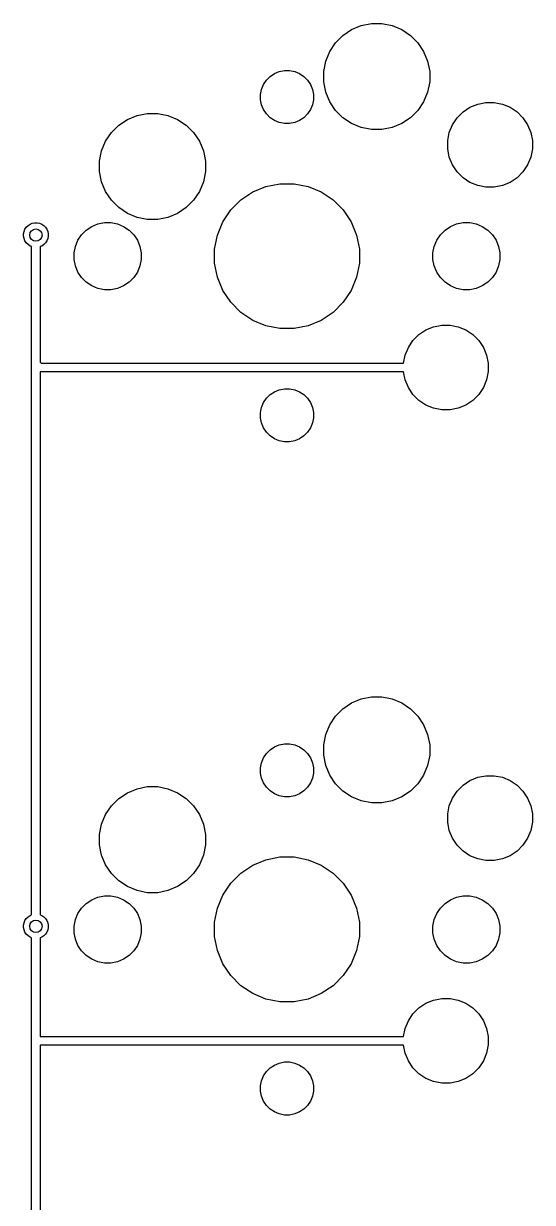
# Model space of a CAD drawing. Extents: x 70 to 347, y -163 to -55.
# Drawn here: x 267.94 to 282.35, y -90.35 to -57 of the extents above; entities that cross this region are included whole.
import ezdxf

# ---------------------------------------------------------------- set-up
doc = ezdxf.new("R2010")
doc.units = 0
doc.layers.add('BLACK', color=7, linetype='CONTINUOUS')

msp = doc.modelspace()

# ---------------------------------------------------------------- linework, layer by layer
at = {"layer": 'BLACK', "linetype": 'CONTINUOUS'}
for p, q in [((277.499, -57.0538), (277.789, -56.9962)), ((277.789, -56.9962), (278.084, -56.9962)), ((278.084, -56.9962), (278.374, -57.0538)), ((276.771, -57.54), (276.98, -57.3311)), ((276.98, -57.3311), (277.226, -57.1669)), ((277.226, -57.1669), (277.499, -57.0538)), ((278.374, -57.0538), (278.647, -57.1669)), ((278.647, -57.1669), (278.893, -57.3311)), ((278.893, -57.3311), (279.102, -57.54)), ((276.607, -57.7857), (276.771, -57.54)), ((279.102, -57.54), (279.266, -57.7857)), ((276.494, -58.0587), (276.607, -57.7857)), ((279.266, -57.7857), (279.379, -58.0587)), ((275.041, -58.4116), (275.178, -58.355)), ((275.178, -58.355), (275.323, -58.3262)), ((275.323, -58.3262), (275.47, -58.3262)), ((275.47, -58.3262), (275.615, -58.355)), ((275.615, -58.355), (275.752, -58.4116)), ((276.437, -58.3485), (276.494, -58.0587)), ((276.437, -58.6439), (276.437, -58.3485)), ((279.379, -58.0587), (279.437, -58.3485)), ((279.437, -58.3485), (279.437, -58.6439)), ((274.732, -58.7209), (274.814, -58.5981)), ((274.814, -58.5981), (274.918, -58.4936)), ((274.918, -58.4936), (275.041, -58.4116)), ((275.752, -58.4116), (275.875, -58.4936)), ((275.875, -58.4936), (275.979, -58.5981)), ((275.979, -58.5981), (276.061, -58.7209)), ((276.494, -58.9337), (276.437, -58.6439)), ((279.437, -58.6439), (279.379, -58.9337)), ((274.647, -59.0023), (274.675, -58.8574)), ((274.647, -59.1501), (274.647, -59.0023)), ((274.675, -58.8574), (274.732, -58.7209)), ((276.061, -58.7209), (276.118, -58.8574)), ((276.118, -58.8574), (276.147, -59.0023)), ((276.147, -59.0023), (276.147, -59.1501)), ((276.607, -59.2067), (276.494, -58.9337)), ((279.379, -58.9337), (279.266, -59.2067)), ((274.675, -59.295), (274.647, -59.1501)), ((274.732, -59.4315), (274.675, -59.295)), ((276.118, -59.295), (276.061, -59.4315)), ((276.147, -59.1501), (276.118, -59.295)), ((276.771, -59.4524), (276.607, -59.2067)), ((279.266, -59.2067), (279.102, -59.4524)), ((280.382, -59.4941), (280.578, -59.3628)), ((280.578, -59.3628), (280.797, -59.2723)), ((280.797, -59.2723), (281.028, -59.2262)), ((281.028, -59.2262), (281.265, -59.2262)), ((281.265, -59.2262), (281.497, -59.2723)), ((281.497, -59.2723), (281.715, -59.3628)), ((281.715, -59.3628), (281.912, -59.4941)), ((270.876, -59.7069), (271.149, -59.5938)), ((271.149, -59.5938), (271.439, -59.5362)), ((271.439, -59.5362), (271.734, -59.5362)), ((271.734, -59.5362), (272.024, -59.5938)), ((272.024, -59.5938), (272.297, -59.7069)), ((274.814, -59.5543), (274.732, -59.4315)), ((274.918, -59.6588), (274.814, -59.5543)), ((275.041, -59.7408), (274.918, -59.6588)), ((275.875, -59.6588), (275.752, -59.7408)), ((275.979, -59.5543), (275.875, -59.6588)), ((276.061, -59.4315), (275.979, -59.5543)), ((276.98, -59.6613), (276.771, -59.4524)), ((277.226, -59.8255), (276.98, -59.6613)), ((278.893, -59.6613), (278.647, -59.8255)), ((279.102, -59.4524), (278.893, -59.6613)), ((280.083, -59.8578), (280.214, -59.6612)), ((280.214, -59.6612), (280.382, -59.4941)), ((281.912, -59.4941), (282.079, -59.6612)), ((282.079, -59.6612), (282.21, -59.8578)), ((270.421, -60.08), (270.63, -59.8711)), ((270.63, -59.8711), (270.876, -59.7069)), ((272.297, -59.7069), (272.543, -59.8711)), ((272.543, -59.8711), (272.752, -60.08)), ((275.178, -59.7974), (275.041, -59.7408)), ((275.323, -59.8262), (275.178, -59.7974)), ((275.47, -59.8262), (275.323, -59.8262)), ((275.615, -59.7974), (275.47, -59.8262)), ((275.752, -59.7408), (275.615, -59.7974)), ((277.499, -59.9386), (277.226, -59.8255)), ((277.789, -59.9962), (277.499, -59.9386)), ((278.084, -59.9962), (277.789, -59.9962)), ((278.374, -59.9386), (278.084, -59.9962)), ((278.647, -59.8255), (278.374, -59.9386)), ((279.993, -60.0762), (280.083, -59.8578)), ((282.21, -59.8578), (282.3, -60.0762)), ((270.144, -60.5987), (270.257, -60.3257)), ((270.257, -60.3257), (270.421, -60.08)), ((272.752, -60.08), (272.916, -60.3257)), ((272.916, -60.3257), (273.029, -60.5987)), ((279.947, -60.308), (279.993, -60.0762)), ((279.947, -60.5444), (279.947, -60.308)), ((282.3, -60.0762), (282.347, -60.308)), ((282.347, -60.308), (282.347, -60.5444)), ((270.087, -60.8885), (270.144, -60.5987)), ((273.029, -60.5987), (273.087, -60.8885)), ((279.993, -60.7762), (279.947, -60.5444)), ((282.347, -60.5444), (282.3, -60.7762)), ((270.087, -61.1839), (270.087, -60.8885)), ((273.087, -60.8885), (273.087, -61.1839)), ((280.083, -60.9946), (279.993, -60.7762)), ((280.214, -61.1912), (280.083, -60.9946)), ((282.21, -60.9946), (282.079, -61.1912)), ((282.3, -60.7762), (282.21, -60.9946)), ((270.144, -61.4737), (270.087, -61.1839)), ((273.087, -61.1839), (273.029, -61.4737)), ((280.382, -61.3583), (280.214, -61.1912)), ((280.578, -61.4896), (280.382, -61.3583)), ((281.912, -61.3583), (281.715, -61.4896)), ((282.079, -61.1912), (281.912, -61.3583)), ((270.257, -61.7467), (270.144, -61.4737)), ((273.029, -61.4737), (272.916, -61.7467)), ((274.426, -61.7595), (274.799, -61.605)), ((274.799, -61.605), (275.195, -61.5262)), ((275.195, -61.5262), (275.599, -61.5262)), ((275.599, -61.5262), (275.995, -61.605)), ((275.995, -61.605), (276.368, -61.7595)), ((280.797, -61.5801), (280.578, -61.4896)), ((281.028, -61.6262), (280.797, -61.5801)), ((281.265, -61.6262), (281.028, -61.6262)), ((281.497, -61.5801), (281.265, -61.6262)), ((281.715, -61.4896), (281.497, -61.5801)), ((270.421, -61.9924), (270.257, -61.7467)), ((270.63, -62.2013), (270.421, -61.9924)), ((272.752, -61.9924), (272.543, -62.2013)), ((272.916, -61.7467), (272.752, -61.9924)), ((273.804, -62.2694), (274.09, -61.9839)), ((274.09, -61.9839), (274.426, -61.7595)), ((276.368, -61.7595), (276.703, -61.9839)), ((276.703, -61.9839), (276.989, -62.2694)), ((270.876, -62.3655), (270.63, -62.2013)), ((271.149, -62.4786), (270.876, -62.3655)), ((272.297, -62.3655), (272.024, -62.4786)), ((272.543, -62.2013), (272.297, -62.3655)), ((273.58, -62.6052), (273.804, -62.2694)), ((276.989, -62.2694), (277.213, -62.6052)), ((268.061, -62.7074), (268.119, -62.6691)), ((268.119, -62.6691), (268.183, -62.6428)), ((268.183, -62.6428), (268.25, -62.6293)), ((268.25, -62.6293), (268.319, -62.6293)), ((268.319, -62.6293), (268.387, -62.6428)), ((268.387, -62.6428), (268.45, -62.6691)), ((268.45, -62.6691), (268.508, -62.7074)), ((269.867, -62.7343), (270.039, -62.6627)), ((270.039, -62.6627), (270.223, -62.6262)), ((270.223, -62.6262), (270.41, -62.6262)), ((270.41, -62.6262), (270.594, -62.6627)), ((270.594, -62.6627), (270.767, -62.7343)), ((271.439, -62.5362), (271.149, -62.4786)), ((271.734, -62.5362), (271.439, -62.5362)), ((272.024, -62.4786), (271.734, -62.5362)), ((273.425, -62.9782), (273.58, -62.6052)), ((277.213, -62.6052), (277.368, -62.9782)), ((280.027, -62.7343), (280.199, -62.6627)), ((280.199, -62.6627), (280.383, -62.6262)), ((280.383, -62.6262), (280.57, -62.6262)), ((280.57, -62.6262), (280.754, -62.6627)), ((280.754, -62.6627), (280.927, -62.7343)), ((267.935, -62.9448), (267.948, -62.8772)), ((267.935, -63.0138), (267.935, -62.9448)), ((267.948, -63.0814), (267.935, -63.0138)), ((267.948, -62.8772), (267.974, -62.8135)), ((267.974, -62.8135), (268.013, -62.7562)), ((268.013, -62.7562), (268.061, -62.7074)), ((268.508, -62.7074), (268.556, -62.7562)), ((268.556, -62.7562), (268.595, -62.8135)), ((268.595, -62.8135), (268.621, -62.8772)), ((268.621, -62.8772), (268.635, -62.9448)), ((268.635, -63.0138), (268.621, -63.0814)), ((268.635, -62.9448), (268.635, -63.0138)), ((269.475, -63.1262), (269.579, -62.9706)), ((269.579, -62.9706), (269.711, -62.8383)), ((269.711, -62.8383), (269.867, -62.7343)), ((270.767, -62.7343), (270.922, -62.8383)), ((270.922, -62.8383), (271.055, -62.9706)), ((271.055, -62.9706), (271.158, -63.1262)), ((273.347, -63.3743), (273.425, -62.9782)), ((277.368, -62.9782), (277.447, -63.3743)), ((279.635, -63.1262), (279.739, -62.9706)), ((279.739, -62.9706), (279.871, -62.8383)), ((279.871, -62.8383), (280.027, -62.7343)), ((280.927, -62.7343), (281.082, -62.8383)), ((281.082, -62.8383), (281.215, -62.9706)), ((281.215, -62.9706), (281.318, -63.1262)), ((267.974, -63.1451), (267.948, -63.0814)), ((268.013, -63.2024), (267.974, -63.1451)), ((268.061, -63.2512), (268.013, -63.2024)), ((268.119, -63.2895), (268.061, -63.2512)), ((268.16, -63.3064), (268.119, -63.2895)), ((268.16, -66.6181), (268.16, -63.3064)), ((268.45, -63.2895), (268.41, -63.3064)), ((268.41, -63.3064), (268.41, -66.5724)), ((268.508, -63.2512), (268.45, -63.2895)), ((268.556, -63.2024), (268.508, -63.2512)), ((268.595, -63.1451), (268.556, -63.2024)), ((268.621, -63.0814), (268.595, -63.1451)), ((269.367, -63.4826), (269.403, -63.2991)), ((269.403, -63.2991), (269.475, -63.1262)), ((271.158, -63.1262), (271.23, -63.2991)), ((271.23, -63.2991), (271.267, -63.4826)), ((279.527, -63.4826), (279.563, -63.2991)), ((279.563, -63.2991), (279.635, -63.1262)), ((281.318, -63.1262), (281.39, -63.2991)), ((281.39, -63.2991), (281.427, -63.4826)), ((269.367, -63.6698), (269.367, -63.4826)), ((269.403, -63.8533), (269.367, -63.6698)), ((271.267, -63.6698), (271.23, -63.8533)), ((271.267, -63.4826), (271.267, -63.6698)), ((273.347, -63.7781), (273.347, -63.3743)), ((277.447, -63.3743), (277.447, -63.7781)), ((279.527, -63.6698), (279.527, -63.4826)), ((279.563, -63.8533), (279.527, -63.6698)), ((281.427, -63.6698), (281.39, -63.8533)), ((281.427, -63.4826), (281.427, -63.6698)), ((269.475, -64.0262), (269.403, -63.8533)), ((269.579, -64.1818), (269.475, -64.0262)), ((271.158, -64.0262), (271.055, -64.1818)), ((271.23, -63.8533), (271.158, -64.0262)), ((273.425, -64.1742), (273.347, -63.7781)), ((277.447, -63.7781), (277.368, -64.1742)), ((279.635, -64.0262), (279.563, -63.8533)), ((279.739, -64.1818), (279.635, -64.0262)), ((281.318, -64.0262), (281.215, -64.1818)), ((281.39, -63.8533), (281.318, -64.0262)), ((269.711, -64.3141), (269.579, -64.1818)), ((269.867, -64.4181), (269.711, -64.3141)), ((270.922, -64.3141), (270.767, -64.4181)), ((271.055, -64.1818), (270.922, -64.3141)), ((273.58, -64.5472), (273.425, -64.1742)), ((277.368, -64.1742), (277.213, -64.5472)), ((279.871, -64.3141), (279.739, -64.1818)), ((280.027, -64.4181), (279.871, -64.3141)), ((281.082, -64.3141), (280.927, -64.4181)), ((281.215, -64.1818), (281.082, -64.3141)), ((270.039, -64.4897), (269.867, -64.4181)), ((270.223, -64.5262), (270.039, -64.4897)), ((270.41, -64.5262), (270.223, -64.5262)), ((270.594, -64.4897), (270.41, -64.5262)), ((270.767, -64.4181), (270.594, -64.4897)), ((273.804, -64.883), (273.58, -64.5472)), ((277.213, -64.5472), (276.989, -64.883)), ((280.199, -64.4897), (280.027, -64.4181)), ((280.383, -64.5262), (280.199, -64.4897)), ((280.57, -64.5262), (280.383, -64.5262)), ((280.754, -64.4897), (280.57, -64.5262)), ((280.927, -64.4181), (280.754, -64.4897)), ((274.09, -65.1685), (273.804, -64.883)), ((276.989, -64.883), (276.703, -65.1685)), ((274.426, -65.3929), (274.09, -65.1685)), ((276.703, -65.1685), (276.368, -65.3929)), ((274.799, -65.5474), (274.426, -65.3929)), ((275.195, -65.6262), (274.799, -65.5474)), ((275.599, -65.6262), (275.195, -65.6262)), ((275.995, -65.5474), (275.599, -65.6262)), ((276.368, -65.3929), (275.995, -65.5474)), ((279.132, -65.7941), (279.328, -65.6628)), ((279.328, -65.6628), (279.547, -65.5723)), ((279.547, -65.5723), (279.778, -65.5262)), ((279.778, -65.5262), (280.015, -65.5262)), ((280.015, -65.5262), (280.247, -65.5723)), ((280.247, -65.5723), (280.465, -65.6628)), ((280.465, -65.6628), (280.662, -65.7941)), ((278.833, -66.1578), (278.964, -65.9612)), ((278.964, -65.9612), (279.132, -65.7941)), ((280.662, -65.7941), (280.829, -65.9612)), ((280.829, -65.9612), (280.96, -66.1578)), ((278.743, -66.3762), (278.833, -66.1578)), ((280.96, -66.1578), (281.05, -66.3762)), ((268.159, -66.6242), (268.16, -66.6181)), ((268.16, -66.6303), (268.159, -66.6242)), ((268.16, -66.6304), (268.16, -66.6303)), ((268.16, -66.6303), (268.16, -66.6303)), ((268.16, -82.2102), (268.16, -66.6304)), ((268.41, -66.5724), (268.438, -66.6012)), ((268.438, -66.6012), (278.698, -66.6012)), ((278.698, -66.6012), (278.743, -66.3762)), ((281.05, -66.3762), (281.097, -66.608)), ((281.097, -66.608), (281.097, -66.8444)), ((278.698, -66.8512), (268.41, -66.8512)), ((268.41, -66.8512), (268.41, -82.2102)), ((278.743, -67.0762), (278.698, -66.8512)), ((281.097, -66.8444), (281.05, -67.0762)), ((275.041, -67.4116), (275.178, -67.355)), ((275.178, -67.355), (275.323, -67.3262)), ((275.323, -67.3262), (275.47, -67.3262)), ((275.47, -67.3262), (275.615, -67.355)), ((275.615, -67.355), (275.752, -67.4116)), ((278.833, -67.2946), (278.743, -67.0762)), ((278.964, -67.4912), (278.833, -67.2946)), ((280.96, -67.2946), (280.829, -67.4912)), ((281.05, -67.0762), (280.96, -67.2946)), ((274.732, -67.7209), (274.814, -67.5981)), ((274.814, -67.5981), (274.918, -67.4936)), ((274.918, -67.4936), (275.041, -67.4116)), ((275.752, -67.4116), (275.875, -67.4936)), ((275.875, -67.4936), (275.979, -67.5981)), ((275.979, -67.5981), (276.061, -67.7209)), ((279.132, -67.6583), (278.964, -67.4912)), ((279.328, -67.7896), (279.132, -67.6583)), ((280.662, -67.6583), (280.465, -67.7896)), ((280.829, -67.4912), (280.662, -67.6583)), ((274.647, -68.0023), (274.675, -67.8574)), ((274.647, -68.1501), (274.647, -68.0023)), ((274.675, -67.8574), (274.732, -67.7209)), ((276.061, -67.7209), (276.118, -67.8574)), ((276.118, -67.8574), (276.147, -68.0023)), ((276.147, -68.0023), (276.147, -68.1501)), ((279.547, -67.8801), (279.328, -67.7896)), ((279.778, -67.9262), (279.547, -67.8801)), ((280.015, -67.9262), (279.778, -67.9262)), ((280.247, -67.8801), (280.015, -67.9262)), ((280.465, -67.7896), (280.247, -67.8801)), ((274.675, -68.295), (274.647, -68.1501)), ((274.732, -68.4315), (274.675, -68.295)), ((276.118, -68.295), (276.061, -68.4315)), ((276.147, -68.1501), (276.118, -68.295)), ((274.814, -68.5543), (274.732, -68.4315)), ((274.918, -68.6588), (274.814, -68.5543)), ((275.041, -68.7408), (274.918, -68.6588)), ((275.875, -68.6588), (275.752, -68.7408)), ((275.979, -68.5543), (275.875, -68.6588)), ((276.061, -68.4315), (275.979, -68.5543)), ((275.178, -68.7974), (275.041, -68.7408)), ((275.323, -68.8262), (275.178, -68.7974)), ((275.47, -68.8262), (275.323, -68.8262)), ((275.615, -68.7974), (275.47, -68.8262)), ((275.752, -68.7408), (275.615, -68.7974)), ((276.98, -76.3811), (277.226, -76.2169)), ((277.226, -76.2169), (277.499, -76.1038)), ((277.499, -76.1038), (277.789, -76.0462)), ((277.789, -76.0462), (278.084, -76.0462)), ((278.084, -76.0462), (278.374, -76.1038)), ((278.374, -76.1038), (278.647, -76.2169)), ((278.647, -76.2169), (278.893, -76.3811)), ((276.607, -76.8357), (276.771, -76.59)), ((276.771, -76.59), (276.98, -76.3811)), ((278.893, -76.3811), (279.102, -76.59)), ((279.102, -76.59), (279.266, -76.8357)), ((276.494, -77.1087), (276.607, -76.8357)), ((279.266, -76.8357), (279.379, -77.1087)), ((275.178, -77.405), (275.323, -77.3762)), ((275.323, -77.3762), (275.47, -77.3762)), ((275.47, -77.3762), (275.615, -77.405)), ((276.437, -77.3985), (276.494, -77.1087)), ((279.379, -77.1087), (279.437, -77.3985)), ((274.732, -77.7709), (274.814, -77.6481)), ((274.814, -77.6481), (274.918, -77.5436)), ((274.918, -77.5436), (275.041, -77.4616)), ((275.041, -77.4616), (275.178, -77.405)), ((275.615, -77.405), (275.752, -77.4616)), ((275.752, -77.4616), (275.875, -77.5436)), ((275.875, -77.5436), (275.979, -77.6481)), ((275.979, -77.6481), (276.061, -77.7709)), ((276.437, -77.6939), (276.437, -77.3985)), ((276.494, -77.9837), (276.437, -77.6939)), ((279.437, -77.6939), (279.379, -77.9837)), ((279.437, -77.3985), (279.437, -77.6939)), ((274.647, -78.0523), (274.675, -77.9074)), ((274.675, -77.9074), (274.732, -77.7709)), ((276.061, -77.7709), (276.118, -77.9074)), ((276.118, -77.9074), (276.147, -78.0523)), ((276.607, -78.2567), (276.494, -77.9837)), ((279.379, -77.9837), (279.266, -78.2567)), ((274.647, -78.2001), (274.647, -78.0523)), ((274.675, -78.345), (274.647, -78.2001)), ((274.732, -78.4815), (274.675, -78.345)), ((276.118, -78.345), (276.061, -78.4815)), ((276.147, -78.2001), (276.118, -78.345)), ((276.147, -78.0523), (276.147, -78.2001)), ((276.771, -78.5024), (276.607, -78.2567)), ((279.266, -78.2567), (279.102, -78.5024)), ((280.578, -78.4128), (280.797, -78.3223)), ((280.797, -78.3223), (281.028, -78.2762)), ((281.028, -78.2762), (281.265, -78.2762)), ((281.265, -78.2762), (281.497, -78.3223)), ((281.497, -78.3223), (281.715, -78.4128)), ((270.876, -78.7569), (271.149, -78.6438)), ((271.149, -78.6438), (271.439, -78.5862)), ((271.439, -78.5862), (271.734, -78.5862)), ((271.734, -78.5862), (272.024, -78.6438)), ((272.024, -78.6438), (272.297, -78.7569)), ((274.814, -78.6043), (274.732, -78.4815)), ((274.918, -78.7088), (274.814, -78.6043)), ((275.041, -78.7908), (274.918, -78.7088)), ((275.875, -78.7088), (275.752, -78.7908)), ((275.979, -78.6043), (275.875, -78.7088)), ((276.061, -78.4815), (275.979, -78.6043)), ((276.98, -78.7113), (276.771, -78.5024)), ((277.226, -78.8755), (276.98, -78.7113)), ((278.893, -78.7113), (278.647, -78.8755)), ((279.102, -78.5024), (278.893, -78.7113)), ((280.083, -78.9078), (280.214, -78.7112)), ((280.214, -78.7112), (280.382, -78.5441)), ((280.382, -78.5441), (280.578, -78.4128)), ((281.715, -78.4128), (281.912, -78.5441)), ((281.912, -78.5441), (282.079, -78.7112)), ((282.079, -78.7112), (282.21, -78.9078)), ((270.421, -79.13), (270.63, -78.9211)), ((270.63, -78.9211), (270.876, -78.7569)), ((272.297, -78.7569), (272.543, -78.9211)), ((272.543, -78.9211), (272.752, -79.13)), ((275.178, -78.8474), (275.041, -78.7908)), ((275.323, -78.8762), (275.178, -78.8474)), ((275.47, -78.8762), (275.323, -78.8762)), ((275.615, -78.8474), (275.47, -78.8762)), ((275.752, -78.7908), (275.615, -78.8474)), ((277.499, -78.9886), (277.226, -78.8755)), ((277.789, -79.0462), (277.499, -78.9886)), ((278.084, -79.0462), (277.789, -79.0462)), ((278.374, -78.9886), (278.084, -79.0462)), ((278.647, -78.8755), (278.374, -78.9886)), ((279.993, -79.1262), (280.083, -78.9078)), ((282.21, -78.9078), (282.3, -79.1262)), ((270.144, -79.6487), (270.257, -79.3757)), ((270.257, -79.3757), (270.421, -79.13)), ((272.752, -79.13), (272.916, -79.3757)), ((272.916, -79.3757), (273.029, -79.6487)), ((279.947, -79.358), (279.993, -79.1262)), ((279.947, -79.5944), (279.947, -79.358)), ((282.3, -79.1262), (282.347, -79.358)), ((282.347, -79.358), (282.347, -79.5944)), ((270.087, -79.9385), (270.144, -79.6487)), ((273.029, -79.6487), (273.087, -79.9385)), ((279.993, -79.8262), (279.947, -79.5944)), ((282.347, -79.5944), (282.3, -79.8262)), ((270.087, -80.2339), (270.087, -79.9385)), ((273.087, -79.9385), (273.087, -80.2339)), ((280.083, -80.0446), (279.993, -79.8262)), ((280.214, -80.2412), (280.083, -80.0446)), ((282.21, -80.0446), (282.079, -80.2412)), ((282.3, -79.8262), (282.21, -80.0446)), ((270.144, -80.5237), (270.087, -80.2339)), ((273.087, -80.2339), (273.029, -80.5237)), ((280.382, -80.4083), (280.214, -80.2412)), ((282.079, -80.2412), (281.912, -80.4083)), ((270.257, -80.7967), (270.144, -80.5237)), ((273.029, -80.5237), (272.916, -80.7967)), ((274.426, -80.8095), (274.799, -80.655)), ((274.799, -80.655), (275.195, -80.5762)), ((275.195, -80.5762), (275.599, -80.5762)), ((275.599, -80.5762), (275.995, -80.655)), ((275.995, -80.655), (276.368, -80.8095)), ((280.578, -80.5396), (280.382, -80.4083)), ((280.797, -80.6301), (280.578, -80.5396)), ((281.028, -80.6762), (280.797, -80.6301)), ((281.265, -80.6762), (281.028, -80.6762)), ((281.497, -80.6301), (281.265, -80.6762)), ((281.715, -80.5396), (281.497, -80.6301)), ((281.912, -80.4083), (281.715, -80.5396)), ((270.421, -81.0424), (270.257, -80.7967)), ((270.63, -81.2513), (270.421, -81.0424)), ((272.752, -81.0424), (272.543, -81.2513)), ((272.916, -80.7967), (272.752, -81.0424)), ((273.804, -81.3194), (274.09, -81.0339)), ((274.09, -81.0339), (274.426, -80.8095)), ((276.368, -80.8095), (276.703, -81.0339)), ((276.703, -81.0339), (276.989, -81.3194)), ((270.876, -81.4155), (270.63, -81.2513)), ((272.543, -81.2513), (272.297, -81.4155)), ((273.58, -81.6552), (273.804, -81.3194)), ((276.989, -81.3194), (277.213, -81.6552)), ((269.867, -81.7843), (270.039, -81.7127)), ((270.039, -81.7127), (270.223, -81.6762)), ((270.223, -81.6762), (270.41, -81.6762)), ((270.41, -81.6762), (270.594, -81.7127)), ((270.594, -81.7127), (270.767, -81.7843)), ((271.149, -81.5286), (270.876, -81.4155)), ((271.439, -81.5862), (271.149, -81.5286)), ((271.734, -81.5862), (271.439, -81.5862)), ((272.024, -81.5286), (271.734, -81.5862)), ((272.297, -81.4155), (272.024, -81.5286)), ((273.425, -82.0282), (273.58, -81.6552)), ((277.213, -81.6552), (277.368, -82.0282)), ((280.027, -81.7843), (280.199, -81.7127)), ((280.199, -81.7127), (280.383, -81.6762)), ((280.383, -81.6762), (280.57, -81.6762)), ((280.57, -81.6762), (280.754, -81.7127)), ((280.754, -81.7127), (280.927, -81.7843)), ((269.475, -82.1762), (269.579, -82.0206)), ((269.579, -82.0206), (269.711, -81.8883)), ((269.711, -81.8883), (269.867, -81.7843)), ((270.767, -81.7843), (270.922, -81.8883)), ((270.922, -81.8883), (271.055, -82.0206)), ((271.055, -82.0206), (271.158, -82.1762)), ((273.347, -82.4243), (273.425, -82.0282)), ((277.368, -82.0282), (277.447, -82.4243)), ((279.635, -82.1762), (279.739, -82.0206)), ((279.739, -82.0206), (279.871, -81.8883)), ((279.871, -81.8883), (280.027, -81.7843)), ((280.927, -81.7843), (281.082, -81.8883)), ((281.082, -81.8883), (281.215, -82.0206)), ((281.215, -82.0206), (281.318, -82.1762)), ((267.948, -82.4352), (267.974, -82.3715)), ((267.974, -82.3715), (268.013, -82.3142)), ((268.013, -82.3142), (268.061, -82.2654)), ((268.061, -82.2654), (268.119, -82.2271)), ((268.119, -82.2271), (268.16, -82.2102)), ((268.41, -82.2102), (268.45, -82.2271)), ((268.45, -82.2271), (268.508, -82.2654)), ((268.508, -82.2654), (268.556, -82.3142)), ((268.556, -82.3142), (268.595, -82.3715)), ((268.595, -82.3715), (268.621, -82.4352)), ((269.367, -82.5326), (269.403, -82.3491)), ((269.403, -82.3491), (269.475, -82.1762)), ((271.158, -82.1762), (271.23, -82.3491)), ((271.23, -82.3491), (271.267, -82.5326)), ((279.527, -82.5326), (279.563, -82.3491)), ((279.563, -82.3491), (279.635, -82.1762)), ((281.318, -82.1762), (281.39, -82.3491)), ((281.39, -82.3491), (281.427, -82.5326)), ((267.935, -82.5028), (267.948, -82.4352)), ((267.935, -82.5718), (267.935, -82.5028)), ((267.948, -82.6394), (267.935, -82.5718)), ((267.974, -82.7031), (267.948, -82.6394)), ((268.013, -82.7604), (267.974, -82.7031)), ((268.595, -82.7031), (268.556, -82.7604)), ((268.621, -82.6394), (268.595, -82.7031)), ((268.621, -82.4352), (268.635, -82.5028)), ((268.635, -82.5718), (268.621, -82.6394)), ((268.635, -82.5028), (268.635, -82.5718)), ((269.367, -82.7198), (269.367, -82.5326)), ((271.267, -82.5326), (271.267, -82.7198)), ((273.347, -82.8281), (273.347, -82.4243)), ((277.447, -82.4243), (277.447, -82.8281)), ((279.527, -82.7198), (279.527, -82.5326)), ((281.427, -82.5326), (281.427, -82.7198)), ((268.061, -82.8092), (268.013, -82.7604)), ((268.119, -82.8475), (268.061, -82.8092)), ((268.16, -82.8644), (268.119, -82.8475)), ((268.16, -85.8096), (268.16, -82.8644)), ((268.45, -82.8475), (268.41, -82.8644)), ((268.41, -82.8644), (268.41, -85.6512)), ((268.508, -82.8092), (268.45, -82.8475)), ((268.556, -82.7604), (268.508, -82.8092)), ((269.403, -82.9033), (269.367, -82.7198)), ((269.475, -83.0762), (269.403, -82.9033)), ((271.23, -82.9033), (271.158, -83.0762)), ((271.267, -82.7198), (271.23, -82.9033)), ((273.425, -83.2242), (273.347, -82.8281)), ((277.447, -82.8281), (277.368, -83.2242)), ((279.563, -82.9033), (279.527, -82.7198)), ((279.635, -83.0762), (279.563, -82.9033)), ((281.39, -82.9033), (281.318, -83.0762)), ((281.427, -82.7198), (281.39, -82.9033)), ((269.579, -83.2318), (269.475, -83.0762)), ((269.711, -83.3641), (269.579, -83.2318)), ((269.867, -83.4681), (269.711, -83.3641)), ((270.922, -83.3641), (270.767, -83.4681)), ((271.055, -83.2318), (270.922, -83.3641)), ((271.158, -83.0762), (271.055, -83.2318)), ((273.58, -83.5972), (273.425, -83.2242)), ((277.368, -83.2242), (277.213, -83.5972)), ((279.739, -83.2318), (279.635, -83.0762)), ((279.871, -83.3641), (279.739, -83.2318)), ((280.027, -83.4681), (279.871, -83.3641)), ((281.082, -83.3641), (280.927, -83.4681)), ((281.215, -83.2318), (281.082, -83.3641)), ((281.318, -83.0762), (281.215, -83.2318)), ((270.039, -83.5397), (269.867, -83.4681)), ((270.223, -83.5762), (270.039, -83.5397)), ((270.41, -83.5762), (270.223, -83.5762)), ((270.594, -83.5397), (270.41, -83.5762)), ((270.767, -83.4681), (270.594, -83.5397)), ((273.804, -83.933), (273.58, -83.5972)), ((277.213, -83.5972), (276.989, -83.933)), ((280.199, -83.5397), (280.027, -83.4681)), ((280.383, -83.5762), (280.199, -83.5397)), ((280.57, -83.5762), (280.383, -83.5762)), ((280.754, -83.5397), (280.57, -83.5762)), ((280.927, -83.4681), (280.754, -83.5397)), ((274.09, -84.2185), (273.804, -83.933)), ((276.989, -83.933), (276.703, -84.2185)), ((274.426, -84.4429), (274.09, -84.2185)), ((276.703, -84.2185), (276.368, -84.4429)), ((274.799, -84.5974), (274.426, -84.4429)), ((275.195, -84.6762), (274.799, -84.5974)), ((275.599, -84.6762), (275.195, -84.6762)), ((275.995, -84.5974), (275.599, -84.6762)), ((276.368, -84.4429), (275.995, -84.5974)), ((279.132, -84.8441), (279.328, -84.7128)), ((279.328, -84.7128), (279.547, -84.6223)), ((279.547, -84.6223), (279.778, -84.5762)), ((279.778, -84.5762), (280.015, -84.5762)), ((280.015, -84.5762), (280.247, -84.6223)), ((280.247, -84.6223), (280.465, -84.7128)), ((280.465, -84.7128), (280.662, -84.8441)), ((278.833, -85.2078), (278.964, -85.0112)), ((278.964, -85.0112), (279.132, -84.8441)), ((280.662, -84.8441), (280.829, -85.0112)), ((280.829, -85.0112), (280.96, -85.2078)), ((278.743, -85.4262), (278.833, -85.2078)), ((280.96, -85.2078), (281.05, -85.4262)), ((268.41, -85.6512), (278.698, -85.6512)), ((278.698, -85.6512), (278.743, -85.4262)), ((281.05, -85.4262), (281.097, -85.658)), ((281.097, -85.658), (281.097, -85.8944)), ((268.159, -85.8157), (268.16, -85.8096)), ((268.16, -85.8218), (268.159, -85.8157)), ((268.16, -101.006), (268.16, -85.8218)), ((268.16, -85.8218), (268.16, -85.8218)), ((268.16, -85.8218), (268.16, -85.8218)), ((278.698, -85.9012), (268.41, -85.9012)), ((268.41, -85.9012), (268.41, -101.006)), ((278.743, -86.1262), (278.698, -85.9012)), ((281.097, -85.8944), (281.05, -86.1262)), ((275.178, -86.405), (275.323, -86.3762)), ((275.323, -86.3762), (275.47, -86.3762)), ((275.47, -86.3762), (275.615, -86.405)), ((278.833, -86.3446), (278.743, -86.1262)), ((278.964, -86.5412), (278.833, -86.3446)), ((280.96, -86.3446), (280.829, -86.5412)), ((281.05, -86.1262), (280.96, -86.3446)), ((274.732, -86.7709), (274.814, -86.6481)), ((274.814, -86.6481), (274.918, -86.5436)), ((274.918, -86.5436), (275.041, -86.4616)), ((275.041, -86.4616), (275.178, -86.405)), ((275.615, -86.405), (275.752, -86.4616)), ((275.752, -86.4616), (275.875, -86.5436)), ((275.875, -86.5436), (275.979, -86.6481)), ((275.979, -86.6481), (276.061, -86.7709)), ((279.132, -86.7083), (278.964, -86.5412)), ((279.328, -86.8396), (279.132, -86.7083)), ((280.662, -86.7083), (280.465, -86.8396)), ((280.829, -86.5412), (280.662, -86.7083)), ((274.647, -87.0523), (274.675, -86.9074)), ((274.675, -86.9074), (274.732, -86.7709)), ((276.061, -86.7709), (276.118, -86.9074)), ((276.118, -86.9074), (276.147, -87.0523)), ((279.547, -86.9301), (279.328, -86.8396)), ((279.778, -86.9762), (279.547, -86.9301)), ((280.015, -86.9762), (279.778, -86.9762)), ((280.247, -86.9301), (280.015, -86.9762)), ((280.465, -86.8396), (280.247, -86.9301)), ((274.647, -87.2001), (274.647, -87.0523)), ((274.675, -87.345), (274.647, -87.2001)), ((274.732, -87.4815), (274.675, -87.345)), ((276.118, -87.345), (276.061, -87.4815)), ((276.147, -87.2001), (276.118, -87.345)), ((276.147, -87.0523), (276.147, -87.2001)), ((274.814, -87.6043), (274.732, -87.4815)), ((274.918, -87.7088), (274.814, -87.6043)), ((275.041, -87.7908), (274.918, -87.7088)), ((275.875, -87.7088), (275.752, -87.7908)), ((275.979, -87.6043), (275.875, -87.7088)), ((276.061, -87.4815), (275.979, -87.6043)), ((275.178, -87.8474), (275.041, -87.7908)), ((275.323, -87.8762), (275.178, -87.8474)), ((275.47, -87.8762), (275.323, -87.8762)), ((275.615, -87.8474), (275.47, -87.8762)), ((275.752, -87.7908), (275.615, -87.8474))]:
    msp.add_line(p, q, dxfattribs=at)
at = {"layer": 'BLACK'}
for centre in [(268.285, -62.9793), (268.285, -82.5373)]:
    msp.add_circle(centre, 0.175, dxfattribs=at)

doc.saveas('drawing.dxf')
